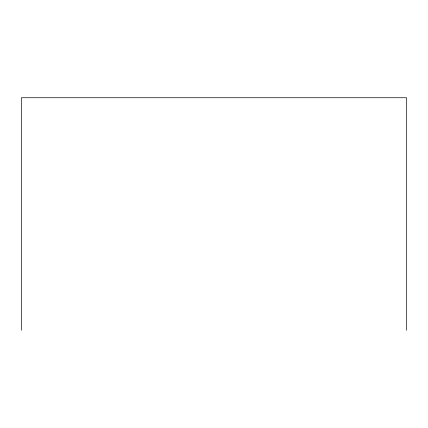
<?xml version="1.0" encoding="UTF-8"?>
<svg xmlns="http://www.w3.org/2000/svg" width="428" height="428" viewBox="0 0 428 428"><rect width="100%" height="100%" fill="white"/><g stroke="black" fill="none" stroke-linecap="round" stroke-linejoin="round"><path stroke-width="0.64" d="M406.6 330.261L406.6 97.739L21.4 97.739L21.4 330.261"/></g></svg>
